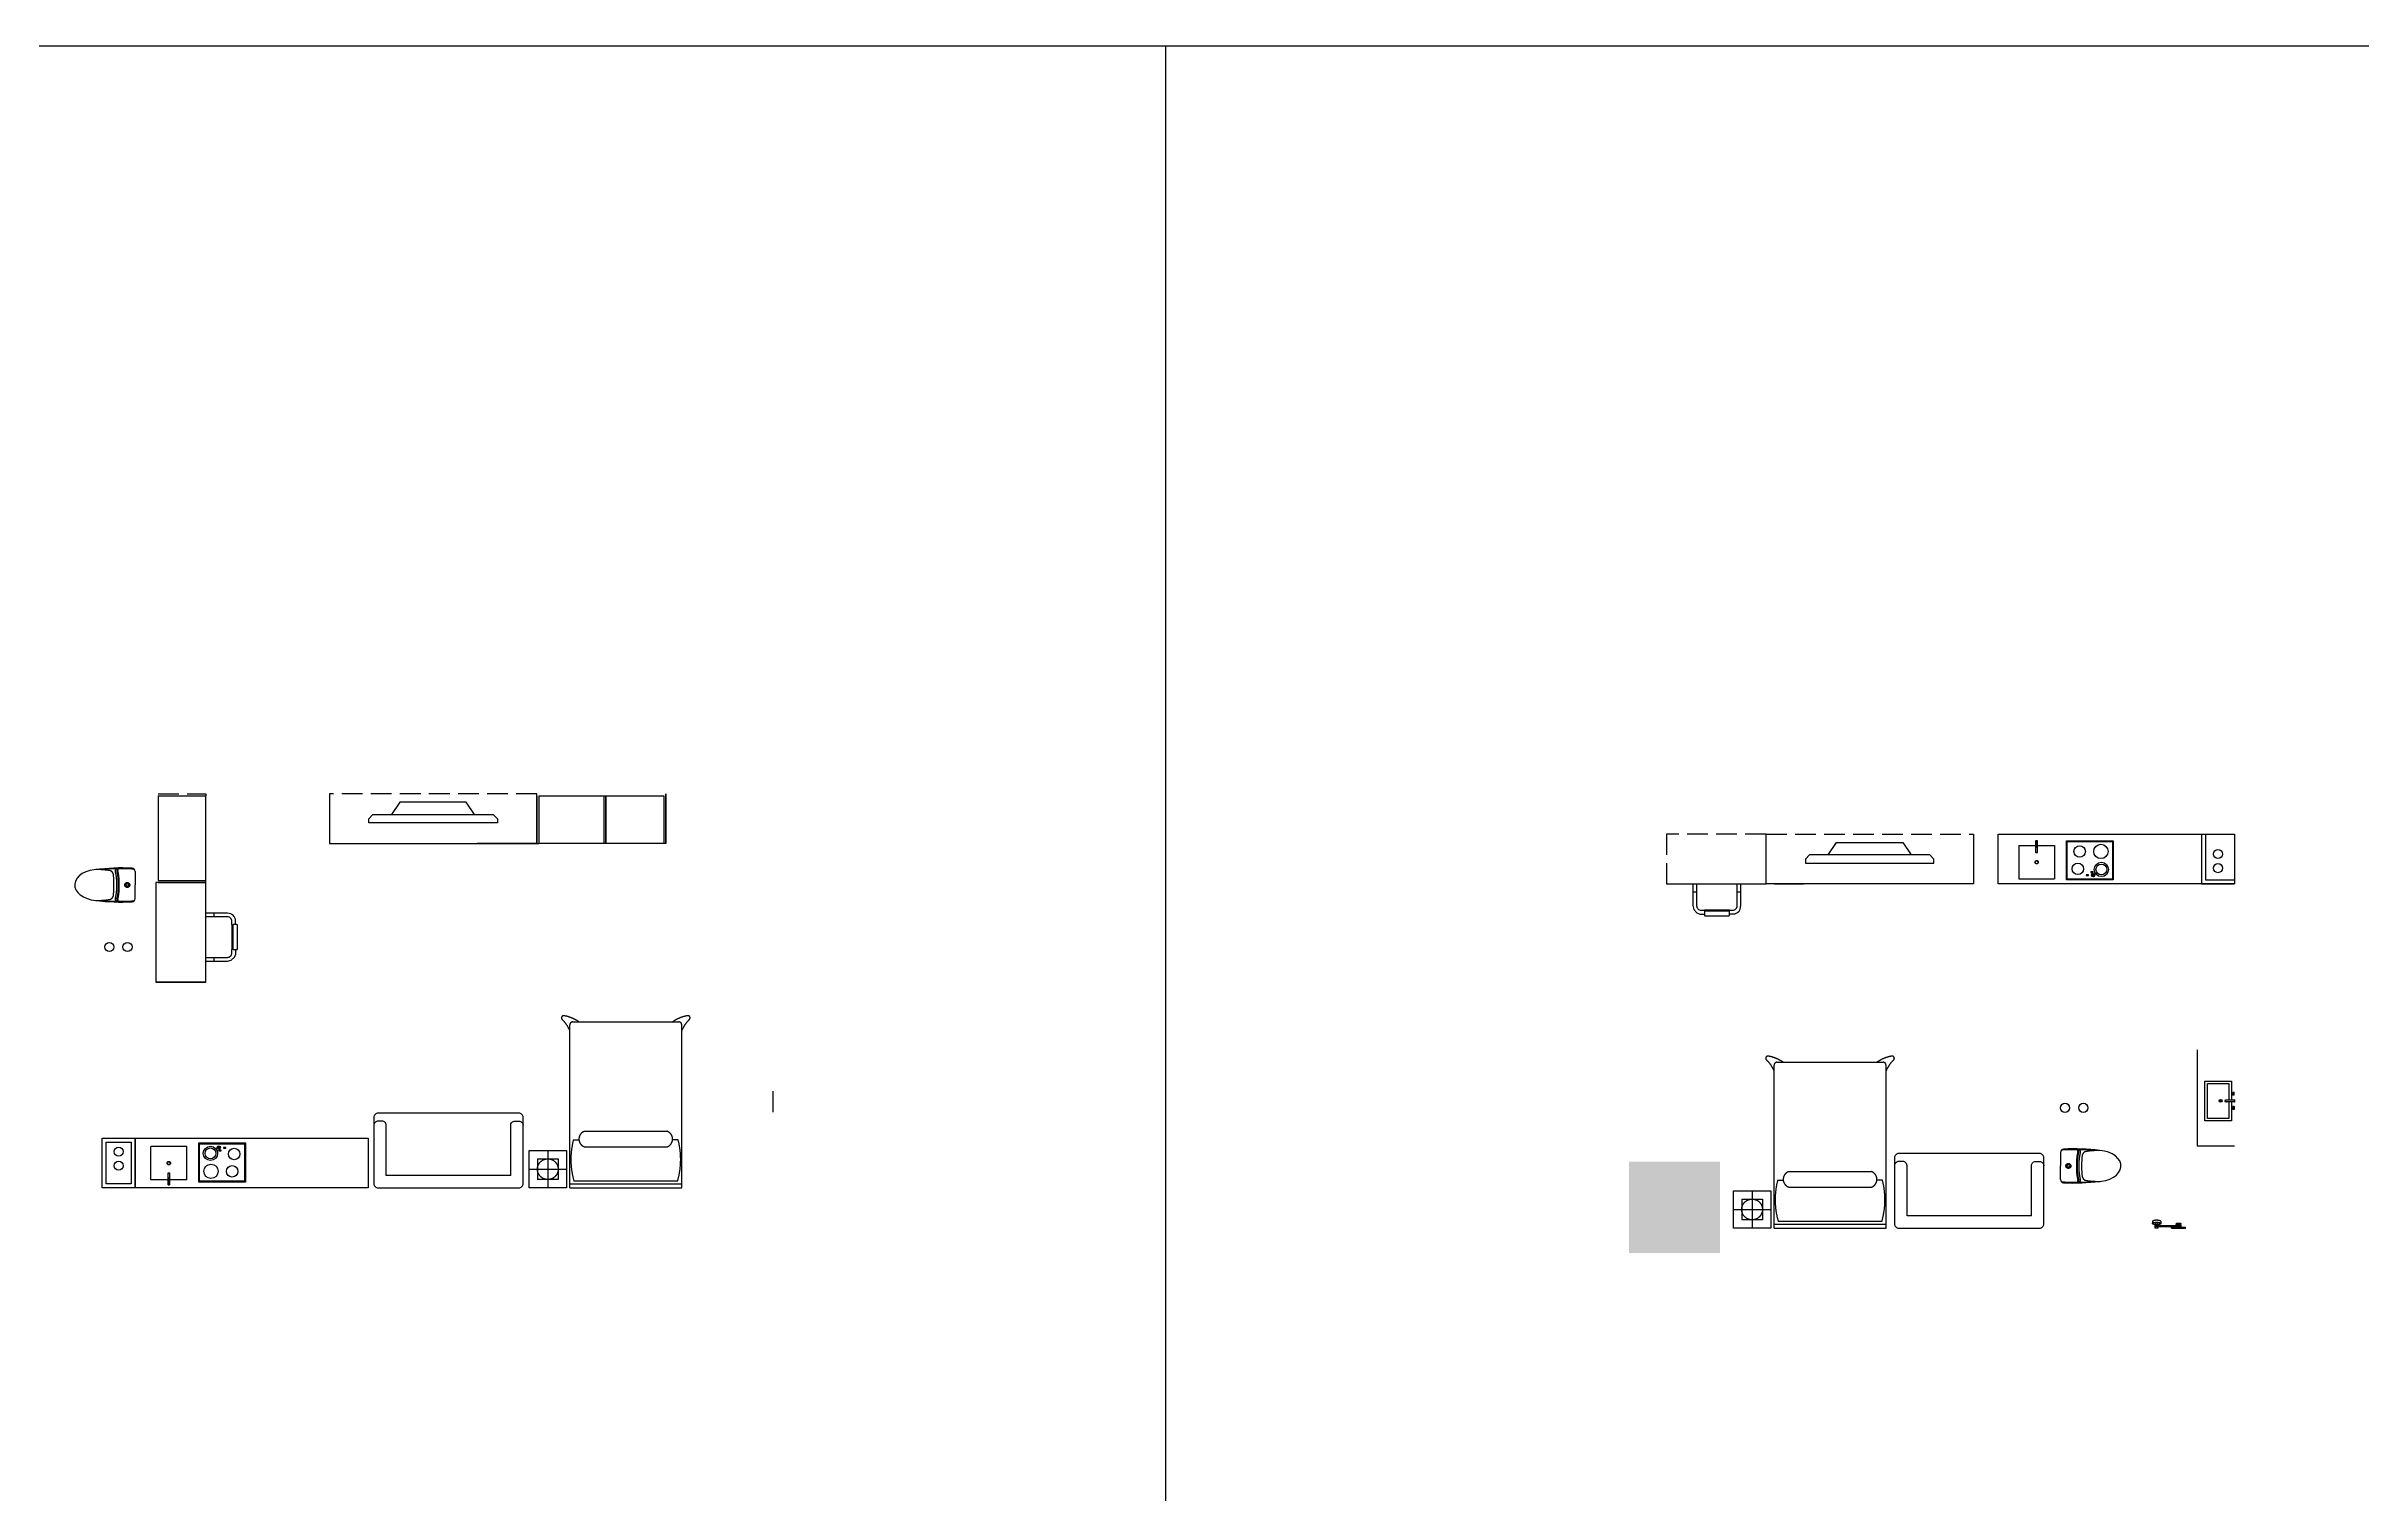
# Model space of a CAD drawing. Extents: x 64524 to 106254978, y -22354 to 20449254.
# Drawn here: x 106201484 to 106229403, y 19869766 to 19887214 of the extents above; entities that cross this region are included whole.
import ezdxf

# ---------------------------------------------------------------- set-up
doc = ezdxf.new("R2010")
doc.units = 0
doc.header["$LTSCALE"] = 1000
doc.header["$MEASUREMENT"] = 0
doc.linetypes.add('DASH', pattern=[0.35, 0.25, -0.1])
doc.layers.get('0').update_dxf_attribs({"color": 255, "linetype": 'CONTINUOUS'})
for name, color, linetype in [('B不可动建筑图层', 6, 'CONTINUOUS'), ('DOOR_FIRE_TEXT', 7, 'CONTINUOUS'), ('J家具', 4, 'CONTINUOUS'), ('K可动模块', 4, 'CONTINUOUS'), ('厨具洁具', 8, 'CONTINUOUS'), ('平面家具', 134, 'DASH')]:
    doc.layers.add(name, color=color, linetype=linetype)
doc.styles.add('ROMANS', font='romans.shx', dxfattribs={"width": 0.5})
doc.styles.get("Standard").update_dxf_attribs({"font": '', "width": 0.75})
doc.styles.get('Standard').set_extended_font_data('FangSong_GB2312')

msp = doc.modelspace()

# ---------------------------------------------------------------- linework, layer by layer
at = {"linetype": 'Continuous'}
for p, q in [((106254978, 19887214), (106054978, 19887214)), ((106214978, 19887214), (106214978, 19827214))]:
    msp.add_line(p, q, dxfattribs=at)
at = {"layer": 'B不可动建筑图层', "color": 6}
for p, q in [((106227520, 19877717), (106227520, 19877167)), ((106227520, 19877167), (106227870, 19877167)), ((106202156, 19874053, 0), (106202556, 19874053, 0)), ((106202156, 19873453, 0), (106202156, 19874053, 0)), ((106202206, 19874003, 0), (106202506, 19874003, 0)), ((106202206, 19873503, 0), (106202206, 19874003, 0)), ((106202506, 19874003, 0), (106202506, 19873503, 0)), ((106202556, 19874053, 0), (106202556, 19873453, 0)), ((106202506, 19873503, 0), (106202206, 19873503, 0))]:
    msp.add_line(p, q, dxfattribs=at)
for centre in [(106227670, 19877477), (106227670, 19877307), (106202243, 19876357), (106202463, 19876357), (106202356, 19873889, 0), (106202356, 19873719, 0)]:
    msp.add_circle(centre, 55, dxfattribs=at)
msp.add_solid([(106220567, 19872667), (106221667, 19872667), (106220567, 19873767), (106221667, 19873767)], dxfattribs=at)
at = {"layer": 'DOOR_FIRE_TEXT', "color": 4, "linetype": 'ByBlock', "extrusion": (7.05697e-19, 1.36181e-08, 1)}
for p, q in [((106221338, 19877117), (106221338, 19876855, 0)), ((106221918, 19876855, 0), (106221918, 19877117)), ((106221338, 19876855, 0), (106221348, 19876809, 0)), ((106221348, 19876809, 0), (106221385, 19876768, 0)), ((106221385, 19876768, 0), (106221423, 19876754, 0)), ((106221423, 19876754, 0), (106221477, 19876754, 0)), ((106221477, 19876754, 0), (106221477, 19876743, 0)), ((106221477, 19876743, 0), (106221479, 19876736, 0)), ((106221479, 19876736, 0), (106221487, 19876733, 0)), ((106221487, 19876733, 0), (106221770, 19876733, 0)), ((106221770, 19876733, 0), (106221777, 19876736, 0)), ((106221777, 19876736, 0), (106221780, 19876743, 0)), ((106221780, 19876743, 0), (106221780, 19876755, 0)), ((106221780, 19876755, 0), (106221818, 19876755, 0)), ((106221818, 19876755, 0), (106221844, 19876758, 0)), ((106221844, 19876758, 0), (106221875, 19876772, 0)), ((106221875, 19876772, 0), (106221895, 19876790, 0)), ((106221895, 19876790, 0), (106221909, 19876813, 0)), ((106221909, 19876813, 0), (106221918, 19876855, 0))]:
    msp.add_line(p, q, dxfattribs=at)
at = {"layer": 'DOOR_FIRE_TEXT', "color": 4, "linetype": 'ByBlock', "extrusion": (-1.36181e-08, 7.05694e-19, 1)}
for p, q in [((106203667, 19876766, 0), (106203406, 19876766)), ((106203709, 19876757, 0), (106203667, 19876766, 0)), ((106203732, 19876743, 0), (106203709, 19876757, 0)), ((106203750, 19876723, 0), (106203732, 19876743, 0)), ((106203764, 19876692, 0), (106203750, 19876723, 0)), ((106203767, 19876666, 0), (106203764, 19876692, 0)), ((106203767, 19876628, 0), (106203767, 19876666, 0)), ((106203779, 19876628, 0), (106203767, 19876628, 0)), ((106203786, 19876625, 0), (106203779, 19876628, 0)), ((106203789, 19876618, 0), (106203786, 19876625, 0)), ((106203789, 19876335, 0), (106203789, 19876618, 0)), ((106203768, 19876271, 0), (106203768, 19876325, 0)), ((106203768, 19876325, 0), (106203779, 19876325, 0)), ((106203779, 19876325, 0), (106203786, 19876328, 0)), ((106203786, 19876328, 0), (106203789, 19876335, 0)), ((106203406, 19876186), (106203667, 19876186, 0)), ((106203667, 19876186, 0), (106203713, 19876196, 0)), ((106203713, 19876196, 0), (106203754, 19876233, 0)), ((106203754, 19876233, 0), (106203768, 19876271, 0))]:
    msp.add_line(p, q, dxfattribs=at)
at = {"layer": 'J家具'}
for p, q in [((106202831, 19878178), (106202831, 19877158)), ((106202831, 19878178), (106203406, 19878178)), ((106203406, 19878203), (106203406, 19878178)), ((106203406, 19875933), (106203406, 19878178)), ((106204898, 19878203), (106204898, 19877603)), ((106205748, 19878103), (106205648, 19877953)), ((106206548, 19878103), (106205748, 19878103)), ((106206648, 19877953), (106206548, 19878103)), ((106207398, 19877603), (106207398, 19878203)), ((106207398, 19878178), (106207398, 19877603)), ((106207423, 19878178), (106207423, 19877603)), ((106207423, 19878178), (106208930, 19878178)), ((106208205, 19878178), (106208205, 19877603)), ((106208230, 19878178), (106208230, 19877603)), ((106208230, 19877603), (106208230, 19878178)), ((106208930, 19878178), (106208930, 19877603)), ((106208930, 19878178), (106208930, 19877603)), ((106208955, 19878203), (106208955, 19877603)), ((106208955, 19877603), (106208955, 19878203)), ((106208955, 19878203), (106208955, 19877603)), ((106208955, 19877603), (106208955, 19878203)), ((106205373, 19877903), (106205423, 19877953)), ((106205373, 19877853), (106205373, 19877903)), ((106206923, 19877853), (106205373, 19877853)), ((106205423, 19877953), (106206873, 19877953)), ((106205648, 19877953), (106206648, 19877953)), ((106206873, 19877953), (106206923, 19877903)), ((106206923, 19877903), (106206923, 19877853)), ((106222220, 19877117), (106222220, 19877717)), ((106224720, 19877717), (106224720, 19877117)), ((106227470, 19877717), (106227470, 19877117)), ((106204898, 19877603), (106207398, 19877603)), ((106206155, 19877603), (106206655, 19877603)), ((106206655, 19877603), (106206680, 19877603)), ((106207398, 19877603), (106206680, 19877603)), ((106207398, 19877603), (106207423, 19877603)), ((106208955, 19877603), (106207423, 19877603)), ((106208230, 19877603), (106208205, 19877603)), ((106222745, 19877467), (106222695, 19877417)), ((106224195, 19877467), (106222745, 19877467)), ((106222970, 19877467), (106223070, 19877617)), ((106223970, 19877467), (106222970, 19877467)), ((106223070, 19877617), (106223870, 19877617)), ((106223870, 19877617), (106223970, 19877467)), ((106224245, 19877417), (106224195, 19877467)), ((106225842, 19877637), (106225853, 19877626, 3)), ((106226396, 19877626, 3), (106226407, 19877637)), ((106202556, 19877267), (106202556, 19877104)), ((106202831, 19877158), (106203406, 19877158)), ((106203406, 19877133), (106203406, 19877158)), ((106222695, 19877417), (106222695, 19877367)), ((106222695, 19877367), (106224245, 19877367)), ((106224245, 19877367), (106224245, 19877417)), ((106225842, 19877164, -1), (106225853, 19877175, 3)), ((106226094, 19877227, 1), (106226094, 19877219, 1)), ((106226151, 19877262, 1), (106226151, 19877253, 1)), ((106226164, 19877227, 1), (106226164, 19877219, 1)), ((106226407, 19877164, -1), (106226396, 19877175, 3)), ((106202556, 19876940), (106202556, 19877104)), ((106202806, 19877133), (106202806, 19875933)), ((106203406, 19877133), (106202806, 19877133)), ((106202831, 19877133), (106203406, 19877133)), ((106203406, 19877133), (106202831, 19877133)), ((106203406, 19875933), (106203406, 19877133)), ((106221020, 19877117), (106222220, 19877117)), ((106224720, 19877117), (106222220, 19877117)), ((106222323, 19877117, 0), (106222673, 19877117)), ((106224270, 19877117, 0), (106223320, 19877117, 0)), ((106223520, 19877117, 0), (106223495, 19877117, 0)), ((106227470, 19877117), (106227870, 19877117, 0)), ((106202806, 19875933), (106203406, 19875933)), ((106203406, 19875933), (106202806, 19875933)), ((106202806, 19875933), (106203406, 19875933)), ((106227420, 19875117), (106227420, 19873960)), ((106203321, 19873996, 0), (106203332, 19873985, 5)), ((106203563, 19873933, 2), (106203563, 19873941, 2)), ((106203577, 19873898, 2), (106203577, 19873906, 2)), ((106203634, 19873933, 2), (106203634, 19873941, 2)), ((106203885, 19873996, 0), (106203874, 19873985, 5)), ((106225770, 19873880), (106225770, 19873717)), ((106227420, 19873960), (106227870, 19873960)), ((106203332, 19873534, 5), (106203321, 19873523, 1)), ((106203885, 19873523, 1), (106203874, 19873534, 5)), ((106225770, 19873553), (106225770, 19873717))]:
    msp.add_line(p, q, dxfattribs=at)
at = {"layer": 'J家具', "linetype": 'DASH', "ltscale": 150}
for p, q in [((106207796, 19875351), (106207796, 19875418)), ((106207796, 19874137), (106207796, 19875351)), ((106207831, 19875453), (106207906, 19875453)), ((106207906, 19875453), (106209036, 19875453)), ((106209036, 19875453), (106209111, 19875453)), ((106209146, 19875351), (106209146, 19875418)), ((106209146, 19874353), (106209146, 19875351)), ((106222317, 19874864), (106222317, 19874932)), ((106222352, 19874967), (106222427, 19874967)), ((106222427, 19874967), (106223557, 19874967)), ((106223557, 19874967), (106223632, 19874967)), ((106223667, 19874864), (106223667, 19874932)), ((106222317, 19873650), (106222317, 19874864)), ((106223667, 19873867), (106223667, 19874864)), ((106207796, 19873453), (106207796, 19874137)), ((106209146, 19873453), (106209146, 19874358)), ((106207306, 19873453), (106207306, 19873903)), ((106207306, 19873903), (106207756, 19873903)), ((106207756, 19873903), (106207756, 19873453)), ((106223667, 19872967), (106223667, 19873872)), ((106222317, 19872967), (106222317, 19873650)), ((106207756, 19873453), (106207306, 19873453)), ((106207796, 19873503), (106209146, 19873503)), ((106207796, 19873453), (106209146, 19873453)), ((106221827, 19872967), (106221827, 19873417)), ((106221827, 19873417), (106222277, 19873417)), ((106222277, 19873417), (106222277, 19872967)), ((106222277, 19872967), (106221827, 19872967)), ((106222317, 19873017), (106223667, 19873017)), ((106222317, 19872967), (106223667, 19872967))]:
    msp.add_line(p, q, dxfattribs=at)
at = {"layer": 'J家具', "color": 251, "linetype": 'DASH', "ltscale": 150}
for p, q in [((106210249, 19874367), (106210249, 19874617)), ((106207974, 19874135), (106208968, 19874135)), ((106208877, 19874135), (106208968, 19874135)), ((106207406, 19873803), (106207656, 19873803)), ((106207406, 19873803), (106207406, 19873553)), ((106207531, 19873903), (106207531, 19873453)), ((106207656, 19873803), (106207656, 19873553)), ((106207839, 19874032), (106207906, 19874032)), ((106207974, 19873947), (106208968, 19873947)), ((106209103, 19874032), (106209036, 19874032)), ((106207306, 19873678), (106207756, 19873678)), ((106207656, 19873553), (106207406, 19873553)), ((106209096, 19873534), (106207846, 19873534)), ((106222360, 19873546), (106222427, 19873546)), ((106222495, 19873649), (106223489, 19873649)), ((106223398, 19873649), (106223489, 19873649)), ((106223624, 19873546), (106223557, 19873546)), ((106221927, 19873317), (106222177, 19873317)), ((106221927, 19873317), (106221927, 19873067)), ((106222052, 19873417), (106222052, 19872967)), ((106222177, 19873317), (106222177, 19873067)), ((106222495, 19873461), (106223489, 19873461)), ((106221827, 19873192), (106222277, 19873192)), ((106222177, 19873067), (106221927, 19873067)), ((106223617, 19873047), (106222367, 19873047))]:
    msp.add_line(p, q, dxfattribs=at)
at = {"layer": 'J家具', "extrusion": (-7.05695e-19, -1.36181e-08, 1)}
for p, q in [((106227759, 19874510, 0), (106227770, 19874511, 0)), ((106227759, 19874492, 0), (106227770, 19874490, 0)), ((106227863, 19874511, 0), (106227771, 19874511, 0)), ((106227863, 19874490, 0), (106227771, 19874490, 0)), ((106227866, 19874604, 0), (106227850, 19874604, 0)), ((106227850, 19874569, 0), (106227850, 19874604, 0)), ((106227866, 19874569, 0), (106227850, 19874569, 0)), ((106227866, 19874432, 0), (106227850, 19874432, 0)), ((106227850, 19874432, 0), (106227850, 19874398, 0)), ((106227866, 19874398, 0), (106227850, 19874398, 0)), ((106227863, 19874514, 0), (106227863, 19874487, 0)), ((106227870, 19874514, 0), (106227863, 19874514, 0)), ((106227870, 19874487, 0), (106227863, 19874487, 0)), ((106227866, 19874569, 0), (106227866, 19874604, 0)), ((106227870, 19874600, 0), (106227866, 19874600, 0)), ((106227870, 19874573, 0), (106227866, 19874573, 0)), ((106227866, 19874432, 0), (106227866, 19874398, 0)), ((106227870, 19874429, 0), (106227866, 19874429, 0)), ((106227870, 19874401, 0), (106227866, 19874401, 0)), ((106227867, 19874514, 0), (106227867, 19874487, 0)), ((106227870, 19874514, 0), (106227870, 19874487, 0))]:
    msp.add_line(p, q, dxfattribs=at)
at = {"layer": 'J家具', "extrusion": (-2.4151e-06, -1.12917e-07, 1)}
for p, q in [((106207083, 19873603, 0), (106205583, 19873603, 0)), ((106225420, 19873117, 0), (106223920, 19873117, 0))]:
    msp.add_line(p, q, dxfattribs=at)
at = {"layer": 'J家具', "linetype": 'DASH', "ltscale": 150, "extrusion": (1.36181e-08, -7.05693e-19, 1)}
for p, q in [((106227110, 19872967, 0), (106227110, 19872977, 0)), ((106227110, 19872977, 0), (106227280, 19872977)), ((106227110, 19872967, 0), (106227280, 19872967)), ((106227163, 19873006, 0), (106227165, 19873008, 0)), ((106227163, 19872969, 0), (106227163, 19873006, 0)), ((106227165, 19872967, 0), (106227163, 19872969, 0)), ((106227165, 19873008, 0), (106227225, 19873008, 0)), ((106227165, 19872967, 0), (106227225, 19872967, 0)), ((106227168, 19873025, 0), (106227169, 19873026, 0)), ((106227168, 19872991, 0), (106227168, 19873025, 0)), ((106227169, 19872990, 0), (106227168, 19872991, 0)), ((106227169, 19873026, 0), (106227222, 19873026, 0)), ((106227169, 19872990, 0), (106227222, 19872990, 0)), ((106227170, 19872990, 0), (106227170, 19872979, 0)), ((106227180, 19873019, 0), (106227181, 19873020, 0)), ((106227180, 19872991, 0), (106227180, 19873019, 0)), ((106227181, 19872990, 0), (106227180, 19872991, 0)), ((106227181, 19873020, 0), (106227210, 19873020, 0)), ((106227181, 19872990, 0), (106227210, 19872990, 0)), ((106227182, 19872988, 0), (106227209, 19872988, 0)), ((106227182, 19872988, 0), (106227182, 19872979, 0)), ((106227183, 19872990, 0), (106227183, 19872988, 0)), ((106227208, 19872990, 0), (106227208, 19872988, 0)), ((106227209, 19872988, 0), (106227209, 19872979, 0)), ((106227210, 19873020, 0), (106227211, 19873019, 0)), ((106227211, 19872991, 0), (106227210, 19872990, 0)), ((106227211, 19872991, 0), (106227211, 19873019, 0)), ((106227221, 19872990, 0), (106227221, 19872979, 0)), ((106227222, 19873026, 0), (106227223, 19873025, 0)), ((106227222, 19872990, 0), (106227223, 19872991, 0)), ((106227223, 19872991, 0), (106227223, 19873025, 0)), ((106227225, 19873008, 0), (106227227, 19873006, 0)), ((106227227, 19872969, 0), (106227225, 19872967, 0)), ((106227227, 19872969, 0), (106227227, 19873006, 0)), ((106227280, 19872967), (106227280, 19872977))]:
    msp.add_line(p, q, dxfattribs=at)
at = {"layer": 'J家具', "elevation": 0}
for points in [[(106225020, 19877117), (106225020, 19877717), (106227870, 19877717), (106227870, 19877117)], [(106205365, 19874053), (106205365, 19873453), (106202556, 19873453), (106202556, 19874053)], [(106202982, 19873751), (106202980, 19873743), (106202975, 19873736), (106202971, 19873733), (106202966, 19873731), (106202961, 19873730), (106202957, 19873730), (106202952, 19873732), (106202948, 19873734), (106202945, 19873738), (106202942, 19873743), (106202941, 19873751), (106202942, 19873758), (106202946, 19873765), (106202953, 19873770), (106202961, 19873771), (106202969, 19873770), (106202975, 19873765), (106202980, 19873758)], [(106202978, 19873751), (106202975, 19873742), (106202970, 19873736), (106202961, 19873734), (106202953, 19873736), (106202946, 19873742), (106202944, 19873751), (106202946, 19873758), (106202953, 19873765), (106202961, 19873767), (106202970, 19873765), (106202975, 19873758)], [(106202953, 19873568), (106202953, 19873491), (106202969, 19873491), (106202969, 19873568)]]:
    msp.add_lwpolyline(points, close=True, dxfattribs=at)
at = {"layer": 'J家具'}
for points in [[(106225267, 19877578), (106225267, 19877178), (106225699, 19877178)], [(106225267, 19877578), (106225699, 19877578), (106225699, 19877178)], [(106225471, 19877639), (106225471, 19877497)], [(106225472, 19877496), (106225471, 19877496), (106225471, 19877497)], [(106225472, 19877496), (106225495, 19877496), (106225495, 19877497)], [(106225495, 19877497), (106225495, 19877639)], [(106225495, 19877496), (106225495, 19877497)]]:
    msp.add_lwpolyline(points, dxfattribs=at)
for points in [[(106225491, 19877560), (106225491, 19877637), (106225476, 19877637), (106225476, 19877560)], [(106225462, 19877377), (106225465, 19877385), (106225469, 19877392), (106225474, 19877395), (106225478, 19877397), (106225483, 19877398), (106225488, 19877398), (106225492, 19877396), (106225496, 19877393), (106225499, 19877390), (106225502, 19877385), (106225504, 19877377), (106225502, 19877369), (106225498, 19877363), (106225491, 19877358), (106225483, 19877357), (106225476, 19877358), (106225469, 19877363), (106225465, 19877369)], [(106225467, 19877377), (106225469, 19877386), (106225475, 19877392), (106225483, 19877394), (106225491, 19877392), (106225498, 19877386), (106225500, 19877377), (106225498, 19877369), (106225491, 19877363), (106225483, 19877360), (106225475, 19877363), (106225469, 19877369)]]:
    msp.add_lwpolyline(points, close=True, dxfattribs=at)
for points, elevation in [([(106226106, 19877227), (106226082, 19877227, 0.414214), (106226079, 19877224), (106226079, 19877221, 0.414214), (106226082, 19877219), (106226106, 19877219, 0.414214), (106226108, 19877221), (106226108, 19877224, 0.414214)], 1), ([(106226163, 19877262), (106226139, 19877262, 0.414214), (106226136, 19877259), (106226136, 19877256, 0.414214), (106226139, 19877253), (106226163, 19877253, 0.414214), (106226165, 19877256), (106226165, 19877259, 0.414214)], 1), ([(106226176, 19877227), (106226152, 19877227, 0.414214), (106226150, 19877224), (106226150, 19877221, 0.414214), (106226152, 19877219), (106226176, 19877219, 0.414214), (106226179, 19877221), (106226179, 19877224, 0.414214)], 1), ([(106203551, 19873933), (106203575, 19873933, 0.414214), (106203578, 19873935), (106203578, 19873938, 0.414214), (106203575, 19873941), (106203551, 19873941, 0.414214), (106203548, 19873938), (106203548, 19873935, 0.414214)], 2), ([(106203565, 19873898), (106203589, 19873898, 0.414214), (106203592, 19873901), (106203592, 19873903, 0.414214), (106203589, 19873906), (106203565, 19873906, 0.414214), (106203562, 19873903), (106203562, 19873901, 0.414214)], 2), ([(106203622, 19873933), (106203646, 19873933, 0.414214), (106203649, 19873935), (106203649, 19873938, 0.414214), (106203646, 19873941), (106203622, 19873941, 0.414214), (106203619, 19873938), (106203619, 19873935, 0.414214)], 2)]:
    msp.add_lwpolyline(points, format="xyb", close=True, dxfattribs=dict(at, elevation=elevation))
at = {"layer": 'J家具', "extrusion": (-7.05695e-19, -1.36181e-08, 1), "elevation": 0}
for points in [[(106227831, 19874490), (106227831, 19874259), (106227512, 19874259), (106227512, 19874739), (106227831, 19874739), (106227831, 19874511)], [(106227801, 19874490), (106227801, 19874289), (106227542, 19874289), (106227542, 19874709), (106227801, 19874709), (106227801, 19874511)]]:
    msp.add_lwpolyline(points, dxfattribs=at)
at = {"layer": 'J家具', "extrusion": (-2.4151e-06, -1.12917e-07, 1), "elevation": -259}
for points in [[(106207233, 19874303, 0.414214), (106207183, 19874353), (106205483, 19874353, 0.414214), (106205433, 19874303), (106205433, 19873503, 0.414214), (106205483, 19873453), (106207183, 19873453, 0.414214), (106207233, 19873503)], [(106225570, 19873817, 0.414214), (106225520, 19873867), (106223820, 19873867, 0.414214), (106223770, 19873817), (106223770, 19873017, 0.414214), (106223820, 19872967), (106225520, 19872967, 0.414214), (106225570, 19873017)]]:
    msp.add_lwpolyline(points, format="xyb", close=True, dxfattribs=at)
for points in [[(106205583, 19873603), (106205583, 19874207, 0.414214), (106205533, 19874257), (106205483, 19874257, 0.414214), (106205433, 19874207)], [(106223920, 19873117), (106223920, 19873720, 0.414214), (106223870, 19873770), (106223820, 19873770, 0.414214), (106223770, 19873720)]]:
    msp.add_lwpolyline(points, format="xyb", dxfattribs=at)
at = {"layer": 'J家具', "extrusion": (2.4151e-06, -1.12945e-07, 1), "elevation": 254}
for points in [[(106207083, 19873603), (106207083, 19874207, -0.414214), (106207133, 19874257), (106207183, 19874257, -0.414214), (106207233, 19874207)], [(106225420, 19873117), (106225420, 19873720, -0.414214), (106225470, 19873770), (106225520, 19873770, -0.414214), (106225570, 19873720)]]:
    msp.add_lwpolyline(points, format="xyb", dxfattribs=at)
at = {"layer": 'J家具', "elevation": 0}
for points in [[(106203177, 19873550), (106203177, 19873950), (106202746, 19873950)], [(106203177, 19873550), (106202746, 19873550), (106202746, 19873950)], [(106202972, 19873631), (106202950, 19873631), (106202950, 19873630)], [(106202950, 19873631), (106202950, 19873630)], [(106202950, 19873630), (106202950, 19873489)], [(106202972, 19873631), (106202973, 19873631), (106202973, 19873630)], [(106202973, 19873489), (106202973, 19873630)]]:
    msp.add_lwpolyline(points, dxfattribs=at)
at = {"layer": 'J家具', "linetype": 'DASH', "ltscale": 150, "extrusion": (1.36181e-08, -7.05693e-19, 1), "elevation": 1}
for points in [[(106226880, 19873047), (106226880, 19873023)], [(106226911, 19872967), (106226912, 19873006)], [(106226948, 19872967), (106226911, 19872967)], [(106226916, 19872983), (106226916, 19873009)], [(106226920, 19873017), (106226918, 19873019)], [(106226939, 19873017), (106226941, 19873019)], [(106226944, 19872983), (106226944, 19873009)], [(106227163, 19872993), (106226944, 19872993)], [(106227163, 19872983), (106226944, 19872983)], [(106226948, 19872967), (106226947, 19873006)], [(106226980, 19873047), (106226980, 19873023)], [(106227110, 19872977), (106227174, 19872979), (106227228, 19872979), (106227280, 19872977)]]:
    msp.add_lwpolyline(points, dxfattribs=at)
at = {"layer": 'J家具'}
for centre, radius in [((106226002, 19877508, 611), 69.4), ((106226258, 19877508, 611), 86.2), ((106225979, 19877299, 611), 69.4), ((106226164, 19877222, 1), 20.3), ((106226164, 19877222, 1), 17.5), ((106226264, 19877291, 611), 86.2), ((106226264, 19877291, 611), 65.5), ((106203463, 19873868, 612), 86.2), ((106203463, 19873868, 612), 65.5), ((106203563, 19873938, 2), 20.3), ((106203563, 19873938, 2), 17.5), ((106203749, 19873861, 612), 69.4), ((106203469, 19873652, 612), 86.2), ((106203725, 19873652, 612), 69.4)]:
    msp.add_circle(centre, radius, dxfattribs=at)
at = {"layer": 'J家具', "color": 251, "linetype": 'DASH', "ltscale": 150}
for centre, radius in [((106202460, 19877104), 29.6), ((106202460, 19877104), 16.1), ((106207531, 19873678), 125), ((106225866, 19873717), 29.6), ((106225866, 19873717), 16.1), ((106222052, 19873192), 125)]:
    msp.add_circle(centre, radius, dxfattribs=at)
at = {"layer": 'J家具', "extrusion": (-7.05695e-19, -1.36181e-08, 1)}
for radius in [16.9, 12.3, 10.3]:
    msp.add_circle((106227702, 19874501, 0), radius, dxfattribs=at)
at = {"layer": 'J家具'}
for centre, radius, start, end in [((106202400, 19874732), 2577, 87.4001, 97.1336), ((106202516, 19877267), 40, 0, 87.4001), ((106202400, 19879475), 2577, 262.8664, 272.5999), ((106202516, 19876940), 40, 272.5999, 0), ((106225810, 19873880), 40, 92.5999, 180), ((106225925, 19871346), 2577, 82.8664, 92.5999), ((106225810, 19873553), 40, 180, 267.4001), ((106225925, 19876088), 2577, 267.4001, 277.1336)]:
    msp.add_arc(centre, radius, start, end, dxfattribs=at)
at = {"layer": 'J家具', "color": 251, "linetype": 'DASH', "ltscale": 150}
for centre, radius, start, end in [((106202359, 19872987), 4312, 87.5288, 93.6994), ((106202087, 19876190), 1100, 81.703, 90.3481), ((106202235, 19877219), 60, 5.3921, 79.5299), ((106200922, 19877096), 1378, 0.3409, 5.3921), ((106202338, 19877276), 24.1, 108.0596, 207.7967), ((106201782, 19877127), 552, 357.5425, 14.3815), ((106202354, 19877280), 18.8, 84.0685, 197.6407), ((106201762, 19877127), 592, 357.7467, 14.3815), ((106202363, 19877282), 18.2, 113.5276, 196.6187), ((106201762, 19877127), 602, 357.7467, 14.3815), ((106202087, 19878017), 1100, 269.6519, 278.297), ((106202359, 19881220), 4312, 266.3006, 272.4712), ((106202235, 19876988), 60, 280.4701, 354.6079), ((106200922, 19877112), 1378, 354.6079, 359.6591), ((106202338, 19876932), 24.1, 152.2033, 251.9404), ((106201782, 19877080), 552, 345.6185, 2.4575), ((106202354, 19876927), 18.8, 162.3593, 275.9315), ((106201762, 19877080), 592, 345.6185, 2.2533), ((106201762, 19877080), 602, 345.6185, 2.2533), ((106202363, 19876925), 18.2, 163.3813, 246.4724), ((106208005, 19874041), 98.8, 107.9551, 252.0449), ((106208937, 19874041), 98.8, 287.9551, 72.0449), ((106208745, 19873796), 936, 165.3615, 196.2386), ((106208197, 19873796), 936, 343.7614, 14.6385), ((106225967, 19869600), 4312, 86.3006, 92.4712), ((106226564, 19873741), 602, 165.6185, 182.2533), ((106225972, 19873893), 18.8, 342.3593, 95.9315), ((106225963, 19873895), 18.2, 343.3813, 66.4724), ((106226564, 19873741), 592, 165.6185, 182.2533), ((106226544, 19873741), 552, 165.6185, 182.4575), ((106225988, 19873889), 24.1, 332.2033, 71.9404), ((106227403, 19873709), 1378, 174.6079, 179.6591), ((106226091, 19873833), 60, 100.4701, 174.6079), ((106226239, 19872803), 1100, 89.6519, 98.297), ((106223266, 19873309), 936, 165.3615, 196.2386), ((106222526, 19873555), 98.8, 107.9551, 252.0449), ((106223459, 19873555), 98.8, 287.9551, 72.0449), ((106222718, 19873309), 936, 343.7614, 14.6385), ((106225967, 19877833), 4312, 267.5288, 273.6994), ((106226564, 19873693), 602, 177.7467, 194.3815), ((106225972, 19873540), 18.8, 264.0685, 17.6407), ((106225963, 19873538), 18.2, 293.5276, 16.6187), ((106226564, 19873693), 592, 177.7467, 194.3815), ((106226544, 19873693), 552, 177.5425, 194.3815), ((106225988, 19873545), 24.1, 288.0596, 27.7967), ((106227403, 19873725), 1378, 180.3409, 185.3921), ((106226091, 19873601), 60, 185.3921, 259.5299), ((106226239, 19874630), 1100, 261.703, 270.3481)]:
    msp.add_arc(centre, radius, start, end, dxfattribs=at)
at = {"layer": 'J家具', "linetype": 'DASH', "ltscale": 150}
for centre, radius, start, end in [((106207722, 19875502), 26.4, 79.8764, 225.5746), ((106207397, 19875171), 437, 24.2896, 45.5746), ((106207647, 19875082), 453, 55.0763, 79.8764), ((106209295, 19875082), 453, 100.1236, 124.9237), ((106209545, 19875171), 437, 134.4254, 155.7104), ((106209220, 19875502), 26.4, 314.4254, 100.1236), ((106207831, 19875418), 35, 90, 180), ((106207831, 19875418), 35, 90, 180), ((106209111, 19875418), 35, 0, 90), ((106209111, 19875418), 35, 0, 90), ((106222243, 19875015), 26.4, 79.8764, 225.5746), ((106221919, 19874684), 437, 24.2896, 45.5746), ((106222168, 19874595), 453, 55.0763, 79.8764), ((106222352, 19874932), 35, 90, 180), ((106222352, 19874932), 35, 90, 180), ((106223816, 19874595), 453, 100.1236, 124.9237), ((106223632, 19874932), 35, 0, 90), ((106223632, 19874932), 35, 0, 90), ((106224066, 19874684), 437, 134.4254, 155.7104), ((106223741, 19875015), 26.4, 314.4254, 100.1236)]:
    msp.add_arc(centre, radius, start, end, dxfattribs=at)
at = {"layer": 'J家具', "extrusion": (-7.05695e-19, -1.36181e-08, 1)}
for centre, radius, start, end in [((106227761, 19874501, 0), 8.91, 97.6621, 262.3376), ((106227771, 19874501, 0), 10.3, 89.9998, 269.9998)]:
    msp.add_arc(centre, radius, start, end, dxfattribs=at)
at = {"layer": 'J家具', "linetype": 'DASH', "ltscale": 150, "extrusion": (1.36181e-08, -7.05693e-19, 1)}
for centre, radius, start, end in [((106226930, 19873006, 1), 17.3, 132.784, 180), ((106226930, 19873006, 1), 15.3, 132.784, 47.216), ((106226930, 19873006, 1), 14.3, 132.784, 47.216), ((106226930, 19872983, 1), 14, 177.7558, 0), ((106226930, 19873006, 1), 17.3, 0, 47.216)]:
    msp.add_arc(centre, radius, start, end, dxfattribs=at)
at = {"layer": 'J家具'}
for centre, major_axis in [((106202115, 19877104), (289, 0)), ((106226211, 19873717), (-289, 0))]:
    msp.add_ellipse(centre, major_axis=major_axis, ratio=0.648116, start_param=1.570796, end_param=4.592942, dxfattribs=at)
at = {"layer": 'J家具', "linetype": 'DASH', "ltscale": 150, "extrusion": (1.36181e-08, -7.05693e-19, 1)}
for centre, start_param, end_param in [((106226930, 19873047, 0), 0, 3.141593), ((106226930, 19873023, 0), 4.712389, 10.995574)]:
    msp.add_ellipse(centre, major_axis=(50, 0, 0), ratio=0.298895, start_param=start_param, end_param=end_param, dxfattribs=at)
at = {"layer": 'J家具', "linetype": 'DASH', "ltscale": 150, "extrusion": (-1.36181e-08, 7.05693e-19, -1)}
msp.add_ellipse((106226930, 19873022, 0), major_axis=(42.9, 0, 0), ratio=0.257242, start_param=-1.570796, end_param=4.712389, dxfattribs=at)
at = {"layer": 'J家具'}
for points in [[(106226407, 19877164, -1), (106225842, 19877164, -1), (106225842, 19877637), (106226407, 19877637)], [(106226396, 19877175, 3), (106225853, 19877175, 1), (106225853, 19877626, 1), (106226396, 19877626, 3)], [(106203321, 19873996, 0), (106203885, 19873996, 0), (106203885, 19873523, 1), (106203321, 19873523, 1)], [(106203332, 19873985, 5), (106203874, 19873985, 2), (106203874, 19873534, 2), (106203332, 19873534, 5)]]:
    msp.add_3dface(points, dxfattribs=at)
at = {"layer": 'K可动模块', "extrusion": (-1.36181e-08, 7.05694e-19, 1)}
msp.add_line((106203722, 19876628, 0), (106203722, 19876325, 0), dxfattribs=at)
at = {"layer": 'K可动模块', "extrusion": (7.05697e-19, 1.36181e-08, 1)}
msp.add_line((106221780, 19876800, 0), (106221477, 19876800, 0), dxfattribs=at)
at = {"layer": 'K可动模块', "extrusion": (7.05697e-19, 1.36181e-08, 1), "elevation": 0}
for points in [[(106221383, 19877018), (106221338, 19877018)], [(106221918, 19877018), (106221873, 19877018)]]:
    msp.add_lwpolyline(points, dxfattribs=at)
for points in [[(106221383, 19877117), (106221383, 19876855, 0.414214), (106221438, 19876800), (106221477, 19876800)], [(106221780, 19876800), (106221818, 19876800, 0.414214), (106221873, 19876855), (106221873, 19877117)]]:
    msp.add_lwpolyline(points, format="xyb", dxfattribs=at)
at = {"layer": 'K可动模块', "extrusion": (-1.36181e-08, 7.05694e-19, 1), "elevation": -1}
for points in [[(106203722, 19876628), (106203722, 19876666, 0.414214), (106203667, 19876721), (106203406, 19876721)], [(106203406, 19876231), (106203667, 19876231, 0.414214), (106203722, 19876286), (106203722, 19876325)]]:
    msp.add_lwpolyline(points, format="xyb", dxfattribs=at)
for points in [[(106203504, 19876766), (106203504, 19876721)], [(106203504, 19876231), (106203504, 19876186)]]:
    msp.add_lwpolyline(points, dxfattribs=at)
msp.add_lwpolyline([(106203732, 19876618), (106203732, 19876335, 0.414214), (106203742, 19876325), (106203779, 19876325, 0.414214), (106203789, 19876335), (106203789, 19876618, 0.414214), (106203779, 19876628), (106203742, 19876628, 0.414214)], format="xyb", close=True, dxfattribs=at)
at = {"layer": 'K可动模块', "extrusion": (7.05697e-19, 1.36181e-08, 1), "elevation": 0}
msp.add_lwpolyline([(106221770, 19876790), (106221487, 19876790, 0.414214), (106221477, 19876780), (106221477, 19876743, 0.414214), (106221487, 19876733), (106221770, 19876733, 0.414214), (106221780, 19876743), (106221780, 19876780, 0.414214)], format="xyb", close=True, dxfattribs=at)
at = {"layer": '厨具洁具'}
msp.add_line((106202556, 19873453, 0), (106202156, 19873453, 0), dxfattribs=at)
for centre in [(106225825, 19874417), (106226045, 19874417)]:
    msp.add_circle(centre, 55, dxfattribs=at)
at = {"layer": '平面家具'}
for p, q in [((106202831, 19878203), (106203406, 19878203)), ((106207398, 19878203), (106204898, 19878203)), ((106222220, 19877717), (106221020, 19877717)), ((106221020, 19877717), (106221020, 19877117)), ((106222220, 19877717), (106224720, 19877717)), ((106222220, 19877117), (106222220, 19877717))]:
    msp.add_line(p, q, dxfattribs=at)

# ---------------------------------------------------------------- texts
at = {"layer": 'J家具', "char_height": 9.2, "width": 11.96, "attachment_point": 3, "style": 'ROMANS'}
for s, insert in [('+', (106226090, 19877227, 1)), ('-', (106226103, 19877227, 1)), ('+', (106226147, 19877262, 1)), ('-', (106226160, 19877262, 1)), ('+', (106226160, 19877227, 1)), ('-', (106226174, 19877227, 1))]:
    msp.add_mtext(s, dxfattribs=dict(at, insert=insert))
at = {"layer": 'J家具', "char_height": 9.2, "width": 11.96, "attachment_point": 3, "rotation": 180, "style": 'ROMANS'}
for s, insert in [('-', (106203553, 19873932, 2)), ('+', (106203567, 19873932, 2)), ('-', (106203567, 19873897, 2)), ('+', (106203581, 19873897, 2)), ('-', (106203624, 19873932, 2)), ('+', (106203638, 19873932, 2))]:
    msp.add_mtext(s, dxfattribs=dict(at, insert=insert))
at = {"layer": '平面家具', "oblique": -180, "text_generation_flag": 4, "width": 0.746669, "flags": 9}
for tag, p, s in [('XSIZE', (106221022, 19877410), '1500'), ('YSIZE', (106222220, 19877413), '700')]:
    msp.add_attdef(tag, p, s, height=0.171, dxfattribs=at)
for tag, p, s in [('YSIZE', (106203109, 19877133), '700'), ('XSIZE', (106203112, 19875935), '1500')]:
    msp.add_attdef(tag, p, s, height=0.171, rotation=90, dxfattribs=at)

doc.saveas('drawing.dxf')
